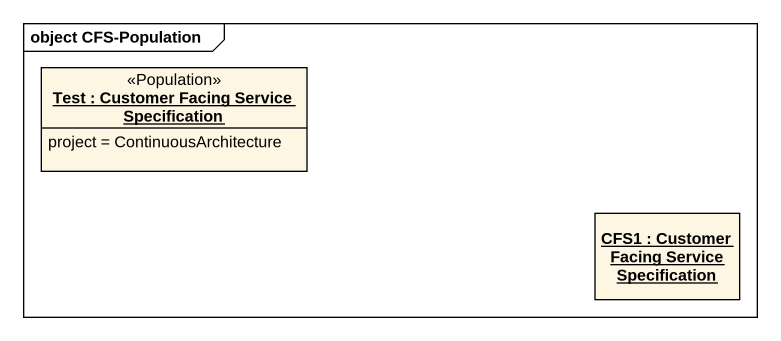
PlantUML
@startuml
mainframe object CFS-Population
hide circle
hide empty members
object "Test : Customer Facing Service Specification" as Test <<Population>> {
  project = ContinuousArchitecture
}
object "CFS1 : Customer Facing Service Specification" as CFS1
@enduml
